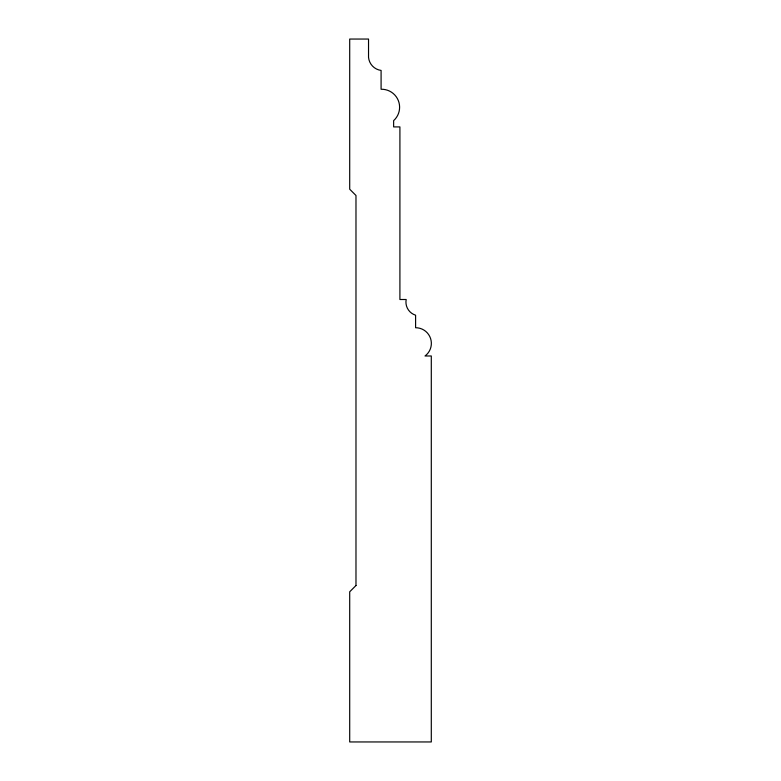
<?xml version="1.0" encoding="UTF-8"?>
<svg xmlns="http://www.w3.org/2000/svg" width="781" height="781" viewBox="0 0 781 781"><rect width="100%" height="100%" fill="white"/><g stroke="black" fill="none" stroke-linecap="round" stroke-linejoin="round"><path stroke-width="1.17" d="M355.98 585.516L349.703 591.793L349.703 741.95L431.297 741.95L431.297 355.98L425.02 355.98A15.659 15.659 0 0 0 415.599 327.737L415.599 315.192A13.687 13.687 0 0 1 406.188 299.504L399.911 299.504L399.911 126.912L393.634 126.912L393.634 120.635A17.992 17.992 0 0 0 381.089 89.259L381.089 70.427A14.507 14.507 0 0 1 368.534 57.345L368.534 39.05L349.703 39.05L349.703 189.207L355.98 195.484L355.98 585.516"/></g></svg>
